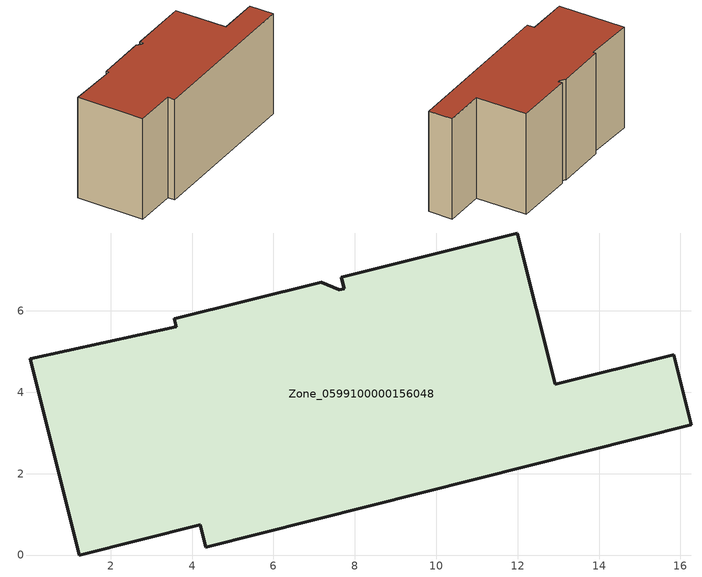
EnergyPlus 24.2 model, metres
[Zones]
Zone_0599100000156048
 floor ground (C_G): 16.27,3.2 4.34,0.19 4.2,0.74 1.22,0 0.02,4.82 3.61,5.61 3.56,5.8 7.18,6.71 7.61,6.52 7.74,6.55 7.67,6.83 11.99,7.91 12.93,4.19 15.84,4.92 z0
 wall outside (C_F): 4.34,0.19 16.27,3.2 15.84,4.92 12.93,4.19 11.99,7.91 7.67,6.83 7.74,6.55 7.61,6.52 7.18,6.71 3.56,5.8 3.61,5.61 0.02,4.82 1.22,0 4.2,0.74 4.34,0.19 z0:7.72
 roof outside (C_R): 7.74,6.55 7.61,6.52 7.18,6.71 3.56,5.8 3.61,5.61 0.02,4.82 1.22,0 4.2,0.74 4.34,0.19 16.27,3.2 15.84,4.92 12.93,4.19 11.99,7.91 7.67,6.83 z7.72
[BUILDING]
Pand.0599100000156048: North Axis=0; Terrain=City; Loads Convergence Tolerance Value=0.04; Temperature Convergence Tolerance Value=0.4; Solar Distribution=FullExterior; Maximum Number of Warmup Days=25; Minimum Number of Warmup Days=1
[Site:Location]
Rotterdam.The.Hague.AP_ZH_NLD Design_Conditions: Latitude=51.96; Longitude=4.45; Time Zone=1; Elevation=-4.5
[SITE:GROUNDTEMPERATURE:BUILDINGSURFACE]
18, 18, 18, 18, 18, 18, 18, 18, 18, 18, 18, 18
[MATERIAL] Thermal Absorptance=0.9; Solar Absorptance=0.7; Visible Absorptance=0.7
Name | Roughness | Thickness | Conductivity | Density | Specific Heat
G.TC.1975-1991 | MediumSmooth | 0.15 | 0.288461 | 540 | 1210
F.TC.1975-1991 | Rough | 0.3 | 0.230769 | 1920 | 840
R.TC.1975-1991 | MediumRough | 0.2 | 0.153846 | 1500 | 1000
[CONSTRUCTION]
C_G: G.TC.1975-1991
C_F: F.TC.1975-1991
C_R: R.TC.1975-1991
[ZONE]
Zone_0599100000156048: Type=1; Multiplier=1; Ceiling Height=Autocalculate; Volume=Autocalculate; Floor Area=autocalculate; Part of Total Floor Area=Yes
[ZONEINFILTRATION:DESIGNFLOWRATE]
Infil_Zone_0599100000156048: Zone or ZoneList or Space or SpaceList=Zone_0599100000156048; Schedule=AlwaysOn; Design Flow Rate Calculation Method=Flow/Area; Flow Rate per Floor Area=0.003; Constant Term Coefficient=1; Temperature Term Coefficient=0; Velocity Term Coefficient=0; Velocity Squared Term Coefficient=0
[HVACTEMPLATE:ZONE:IDEALLOADSAIRSYSTEM]
Zone_0599100000156048: Maximum Heating Supply Air Temperature=50; Minimum Cooling Supply Air Temperature=13; Maximum Heating Supply Air Humidity Ratio=0.0156; Minimum Cooling Supply Air Humidity Ratio=0.0077; Heating Limit=NoLimit; Cooling Limit=NoLimit; Dehumidification Control Type=ConstantSensibleHeatRatio; Cooling Sensible Heat Ratio=0.7; Dehumidification Setpoint=60; Humidification Control Type=None; Humidification Setpoint=30; Outdoor Air Method=None; Outdoor Air Flow Rate per Person=0.00944; Outdoor Air Flow Rate per Zone Floor Area=0; Outdoor Air Flow Rate per Zone=0; Demand Controlled Ventilation Type=None; Outdoor Air Economizer Type=NoEconomizer; Heat Recovery Type=None; Sensible Heat Recovery Effectiveness=0.7; Latent Heat Recovery Effectiveness=0.65
[ZONECONTROL:THERMOSTAT]
ThermostatControl_Zone_0599100000156048: Zone or ZoneList=Zone_0599100000156048; Control Type Schedule=DualSetpointControlType; Control 1=Thermostat_Zone_0599100000156048; Temperature Difference Between Cutout And Setpoint=0
[THERMOSTATSETPOINT:DUALSETPOINT]
Thermostat_Zone_0599100000156048: Heating Setpoint Temperature Schedule=HeatingSetpoint_Zone_0599100000156048; Cooling Setpoint Temperature Schedule=CoolingSetpoint_Zone_0599100000156048
[SCHEDULE:COMPACT]
HeatingSetpoint_Zone_0599100000156048: Through: 12/31, For: AllDays, Until: 24:00, 21
CoolingSetpoint_Zone_0599100000156048: Through: 12/31, For: AllDays, Until: 24:00, 24
DualSetpointControlType: Through: 12/31, For: AllDays, Until: 24:00, 4
AlwaysOn: Through: 12/31, For: AllDays, Until: 24:00, 1
